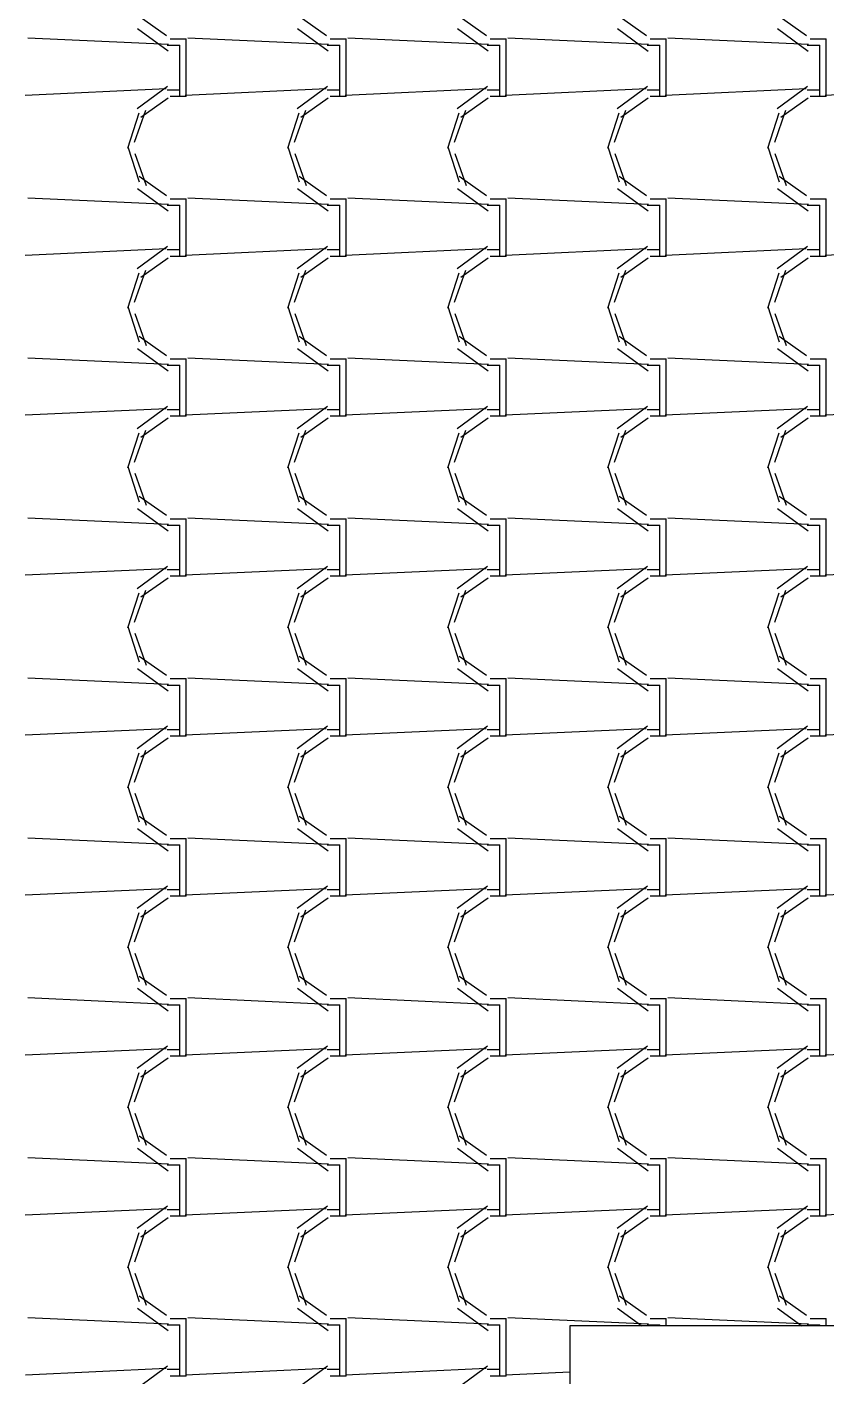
# Model space of a CAD drawing. Header units: millimetres. Extents: x -336 to -33, y -135 to 770.
# Drawn here: x -306.076 to -304.576, y 719.007 to 721.539 of the extents above; entities that cross this region are included whole.
import ezdxf

# ---------------------------------------------------------------- set-up
doc = ezdxf.new("R2010")
doc.units = ezdxf.units.MM
doc.header["$LTSCALE"] = 50
doc.header["$MEASUREMENT"] = 0
doc.layers.add('-HIDRO', color=8, linetype='CONTINUOUS')

msp = doc.modelspace()

# ---------------------------------------------------------------- linework, layer by layer
at = {"layer": '-HIDRO', "linetype": 'Continuous'}
for p, q in [((-305.8656, 721.5592), (-305.8146, 721.5232)), ((-305.5656, 721.5592), (-305.5146, 721.5232)), ((-305.2656, 721.5592), (-305.2146, 721.5232)), ((-304.9656, 721.5592), (-304.9146, 721.5232)), ((-304.6656, 721.5592), (-304.6146, 721.5232)), ((-305.8686, 721.5361), (-305.8116, 721.4941)), ((-305.5686, 721.5361), (-305.5116, 721.4941)), ((-305.2686, 721.5361), (-305.2116, 721.4941)), ((-304.9686, 721.536), (-304.9116, 721.494)), ((-304.6686, 721.536), (-304.6116, 721.494)), ((-305.8106, 721.506), (-306.0746, 721.518)), ((-305.8134, 721.5049), (-305.7894, 721.5049)), ((-305.8074, 721.5169), (-305.7774, 721.5169)), ((-305.7894, 721.4209), (-305.7894, 721.5049)), ((-305.7774, 721.4209), (-305.7774, 721.5169)), ((-305.5106, 721.506), (-305.7746, 721.518)), ((-305.5134, 721.5049), (-305.4894, 721.5049)), ((-305.5074, 721.5169), (-305.4774, 721.5169)), ((-305.4894, 721.4209), (-305.4894, 721.5049)), ((-305.4774, 721.4209), (-305.4774, 721.5169)), ((-305.2106, 721.506), (-305.4746, 721.518)), ((-305.2134, 721.5049), (-305.1894, 721.5049)), ((-305.2074, 721.5169), (-305.1774, 721.5169)), ((-305.1894, 721.4209), (-305.1894, 721.5049)), ((-305.1774, 721.4209), (-305.1774, 721.5169)), ((-304.9106, 721.506), (-305.1746, 721.518)), ((-304.9134, 721.5049), (-304.8894, 721.5049)), ((-304.9074, 721.5169), (-304.8774, 721.5169)), ((-304.8894, 721.4209), (-304.8894, 721.5049)), ((-304.8774, 721.4209), (-304.8774, 721.5169)), ((-304.6106, 721.506), (-304.8746, 721.518)), ((-304.6134, 721.5049), (-304.5894, 721.5049)), ((-304.6074, 721.5169), (-304.5774, 721.5169)), ((-304.5894, 721.4209), (-304.5894, 721.5049)), ((-304.5774, 721.4209), (-304.5774, 721.5169)), ((-305.8126, 721.4275), (-305.8696, 721.3855)), ((-305.5126, 721.4275), (-305.5696, 721.3855)), ((-305.2126, 721.4275), (-305.2696, 721.3855)), ((-304.9126, 721.4275), (-304.9696, 721.3855)), ((-304.6126, 721.4275), (-304.6696, 721.3855)), ((-305.8152, 721.4228), (-306.0792, 721.4108)), ((-305.8115, 721.4054), (-305.8625, 721.3694)), ((-305.7894, 721.4209), (-305.8134, 721.4209)), ((-305.7774, 721.4089), (-305.8074, 721.4089)), ((-305.7894, 721.4089), (-305.7894, 721.4209)), ((-305.5152, 721.4228), (-305.7792, 721.4108)), ((-305.7774, 721.4089), (-305.7774, 721.4209)), ((-305.5115, 721.4054), (-305.5625, 721.3694)), ((-305.4894, 721.4209), (-305.5134, 721.4209)), ((-305.4774, 721.4089), (-305.5074, 721.4089)), ((-305.4894, 721.4089), (-305.4894, 721.4209)), ((-305.2152, 721.4228), (-305.4792, 721.4108)), ((-305.4774, 721.4089), (-305.4774, 721.4209)), ((-305.2115, 721.4054), (-305.2625, 721.3694)), ((-305.1894, 721.4209), (-305.2134, 721.4209)), ((-305.1774, 721.4089), (-305.2074, 721.4089)), ((-305.1894, 721.4089), (-305.1894, 721.4209)), ((-304.9152, 721.4228), (-305.1792, 721.4108)), ((-305.1774, 721.4089), (-305.1774, 721.4209)), ((-304.9115, 721.4054), (-304.9625, 721.3694)), ((-304.8894, 721.4209), (-304.9134, 721.4209)), ((-304.8774, 721.4089), (-304.9074, 721.4089)), ((-304.8894, 721.4089), (-304.8894, 721.4209)), ((-304.6152, 721.4228), (-304.8792, 721.4108)), ((-304.8774, 721.4089), (-304.8774, 721.4209)), ((-304.6115, 721.4054), (-304.6625, 721.3694)), ((-304.5894, 721.4209), (-304.6134, 721.4209)), ((-304.5774, 721.4089), (-304.6074, 721.4089)), ((-304.5894, 721.4089), (-304.5894, 721.4209)), ((-304.3152, 721.4228), (-304.5792, 721.4108)), ((-304.5774, 721.4089), (-304.5774, 721.4209)), ((-305.8666, 721.3774), (-305.8876, 721.3114)), ((-305.8538, 721.3824), (-305.8748, 721.3224)), ((-305.5666, 721.3774), (-305.5876, 721.3114)), ((-305.5538, 721.3824), (-305.5748, 721.3224)), ((-305.2666, 721.3774), (-305.2876, 721.3114)), ((-305.2538, 721.3824), (-305.2748, 721.3224)), ((-304.9666, 721.3774), (-304.9876, 721.3114)), ((-304.9538, 721.3824), (-304.9748, 721.3224)), ((-304.6666, 721.3774), (-304.6876, 721.3114)), ((-304.6537, 721.3824), (-304.6747, 721.3224)), ((-305.8869, 721.3146), (-305.8659, 721.2486)), ((-305.8737, 721.302), (-305.8527, 721.242)), ((-305.5868, 721.3146), (-305.5658, 721.2486)), ((-305.5737, 721.302), (-305.5527, 721.242)), ((-305.2868, 721.3146), (-305.2658, 721.2486)), ((-305.2737, 721.302), (-305.2527, 721.242)), ((-304.9868, 721.3146), (-304.9658, 721.2486)), ((-304.9737, 721.302), (-304.9527, 721.242)), ((-304.6868, 721.3146), (-304.6658, 721.2486)), ((-304.6737, 721.302), (-304.6527, 721.242)), ((-305.8656, 721.2592), (-305.8146, 721.2232)), ((-305.5656, 721.2592), (-305.5146, 721.2232)), ((-305.2656, 721.2592), (-305.2146, 721.2232)), ((-304.9656, 721.2592), (-304.9146, 721.2232)), ((-304.6656, 721.2592), (-304.6146, 721.2232)), ((-305.8686, 721.2361), (-305.8116, 721.1941)), ((-305.5686, 721.2361), (-305.5116, 721.1941)), ((-305.2686, 721.2361), (-305.2116, 721.1941)), ((-304.9686, 721.2361), (-304.9116, 721.1941)), ((-304.6686, 721.236), (-304.6116, 721.194)), ((-305.8106, 721.206), (-306.0746, 721.218)), ((-305.8134, 721.2049), (-305.7894, 721.2049)), ((-305.8074, 721.2169), (-305.7774, 721.2169)), ((-305.7894, 721.1209), (-305.7894, 721.2049)), ((-305.7774, 721.1209), (-305.7774, 721.2169)), ((-305.5106, 721.206), (-305.7746, 721.218)), ((-305.5134, 721.2049), (-305.4894, 721.2049)), ((-305.5074, 721.2169), (-305.4774, 721.2169)), ((-305.4894, 721.1209), (-305.4894, 721.2049)), ((-305.4774, 721.1209), (-305.4774, 721.2169)), ((-305.2106, 721.206), (-305.4746, 721.218)), ((-305.2134, 721.2049), (-305.1894, 721.2049)), ((-305.2074, 721.2169), (-305.1774, 721.2169)), ((-305.1894, 721.1209), (-305.1894, 721.2049)), ((-305.1774, 721.1209), (-305.1774, 721.2169)), ((-304.9106, 721.206), (-305.1746, 721.218)), ((-304.9134, 721.2049), (-304.8894, 721.2049)), ((-304.9074, 721.2169), (-304.8774, 721.2169)), ((-304.8894, 721.1209), (-304.8894, 721.2049)), ((-304.8774, 721.1209), (-304.8774, 721.2169)), ((-304.6106, 721.206), (-304.8746, 721.218)), ((-304.6134, 721.2049), (-304.5894, 721.2049)), ((-304.6074, 721.2169), (-304.5774, 721.2169)), ((-304.5894, 721.1209), (-304.5894, 721.2049)), ((-304.5774, 721.1209), (-304.5774, 721.2169)), ((-305.8152, 721.1228), (-306.0792, 721.1108)), ((-305.8126, 721.1275), (-305.8696, 721.0855)), ((-305.7894, 721.1209), (-305.8134, 721.1209)), ((-305.7894, 721.1089), (-305.7894, 721.1209)), ((-305.5152, 721.1228), (-305.7792, 721.1108)), ((-305.7774, 721.1089), (-305.7774, 721.1209)), ((-305.5126, 721.1275), (-305.5696, 721.0855)), ((-305.4894, 721.1209), (-305.5134, 721.1209)), ((-305.4894, 721.1089), (-305.4894, 721.1209)), ((-305.2152, 721.1228), (-305.4792, 721.1108)), ((-305.4774, 721.1089), (-305.4774, 721.1209)), ((-305.2126, 721.1275), (-305.2696, 721.0855)), ((-305.1894, 721.1209), (-305.2134, 721.1209)), ((-305.1894, 721.1089), (-305.1894, 721.1209)), ((-304.9152, 721.1228), (-305.1792, 721.1108)), ((-305.1774, 721.1089), (-305.1774, 721.1209)), ((-304.9126, 721.1275), (-304.9696, 721.0855)), ((-304.8894, 721.1209), (-304.9134, 721.1209)), ((-304.8894, 721.1089), (-304.8894, 721.1209)), ((-304.6152, 721.1228), (-304.8792, 721.1108)), ((-304.8774, 721.1089), (-304.8774, 721.1209)), ((-304.6126, 721.1275), (-304.6696, 721.0855)), ((-304.5894, 721.1209), (-304.6134, 721.1209)), ((-304.5894, 721.1089), (-304.5894, 721.1209)), ((-304.3152, 721.1228), (-304.5792, 721.1108)), ((-304.5774, 721.1089), (-304.5774, 721.1209)), ((-305.8115, 721.1054), (-305.8625, 721.0694)), ((-305.7774, 721.1089), (-305.8074, 721.1089)), ((-305.5115, 721.1054), (-305.5625, 721.0694)), ((-305.4774, 721.1089), (-305.5074, 721.1089)), ((-305.2115, 721.1054), (-305.2625, 721.0694)), ((-305.1774, 721.1089), (-305.2074, 721.1089)), ((-304.9115, 721.1054), (-304.9625, 721.0694)), ((-304.8774, 721.1089), (-304.9074, 721.1089)), ((-304.6115, 721.1054), (-304.6625, 721.0694)), ((-304.5774, 721.1089), (-304.6074, 721.1089)), ((-305.8666, 721.0774), (-305.8876, 721.0114)), ((-305.8538, 721.0824), (-305.8748, 721.0224)), ((-305.5666, 721.0774), (-305.5876, 721.0114)), ((-305.5538, 721.0824), (-305.5748, 721.0224)), ((-305.2666, 721.0774), (-305.2876, 721.0114)), ((-305.2538, 721.0824), (-305.2748, 721.0224)), ((-304.9666, 721.0774), (-304.9876, 721.0114)), ((-304.9538, 721.0824), (-304.9748, 721.0224)), ((-304.6666, 721.0774), (-304.6876, 721.0114)), ((-304.6537, 721.0824), (-304.6747, 721.0224)), ((-305.8869, 721.0146), (-305.8659, 720.9486)), ((-305.8737, 721.002), (-305.8527, 720.942)), ((-305.5868, 721.0146), (-305.5658, 720.9486)), ((-305.5737, 721.002), (-305.5527, 720.942)), ((-305.2868, 721.0146), (-305.2658, 720.9486)), ((-305.2737, 721.002), (-305.2527, 720.942)), ((-304.9868, 721.0146), (-304.9658, 720.9486)), ((-304.9737, 721.002), (-304.9527, 720.942)), ((-304.6868, 721.0146), (-304.6658, 720.9486)), ((-304.6737, 721.002), (-304.6527, 720.942)), ((-305.8656, 720.9592), (-305.8146, 720.9232)), ((-305.5656, 720.9592), (-305.5146, 720.9232)), ((-305.2656, 720.9592), (-305.2146, 720.9232)), ((-304.9656, 720.9592), (-304.9146, 720.9232)), ((-304.6656, 720.9592), (-304.6146, 720.9232)), ((-305.8106, 720.906), (-306.0746, 720.918)), ((-305.8686, 720.9361), (-305.8116, 720.8941)), ((-305.5106, 720.906), (-305.7746, 720.918)), ((-305.5686, 720.9361), (-305.5116, 720.8941)), ((-305.2106, 720.906), (-305.4746, 720.918)), ((-305.2686, 720.9361), (-305.2116, 720.8941)), ((-304.9106, 720.906), (-305.1746, 720.918)), ((-304.9686, 720.9361), (-304.9116, 720.8941)), ((-304.6106, 720.906), (-304.8746, 720.918)), ((-304.6686, 720.9361), (-304.6116, 720.8941)), ((-305.8134, 720.9049), (-305.7894, 720.9049)), ((-305.8074, 720.9169), (-305.7774, 720.9169)), ((-305.7894, 720.8209), (-305.7894, 720.9049)), ((-305.7774, 720.8209), (-305.7774, 720.9169)), ((-305.5134, 720.9049), (-305.4894, 720.9049)), ((-305.5074, 720.9169), (-305.4774, 720.9169)), ((-305.4894, 720.8209), (-305.4894, 720.9049)), ((-305.4774, 720.8209), (-305.4774, 720.9169)), ((-305.2134, 720.9049), (-305.1894, 720.9049)), ((-305.2074, 720.9169), (-305.1774, 720.9169)), ((-305.1894, 720.8209), (-305.1894, 720.9049)), ((-305.1774, 720.8209), (-305.1774, 720.9169)), ((-304.9134, 720.9049), (-304.8894, 720.9049)), ((-304.9074, 720.9169), (-304.8774, 720.9169)), ((-304.8894, 720.8209), (-304.8894, 720.9049)), ((-304.8774, 720.8209), (-304.8774, 720.9169)), ((-304.6134, 720.9049), (-304.5894, 720.9049)), ((-304.6074, 720.9169), (-304.5774, 720.9169)), ((-304.5894, 720.8209), (-304.5894, 720.9049)), ((-304.5774, 720.8209), (-304.5774, 720.9169)), ((-305.8152, 720.8228), (-306.0792, 720.8108)), ((-305.8126, 720.8275), (-305.8696, 720.7855)), ((-305.7894, 720.8209), (-305.8134, 720.8209)), ((-305.7894, 720.8089), (-305.7894, 720.8209)), ((-305.5152, 720.8228), (-305.7792, 720.8108)), ((-305.7774, 720.8089), (-305.7774, 720.8209)), ((-305.5126, 720.8275), (-305.5696, 720.7855)), ((-305.4894, 720.8209), (-305.5134, 720.8209)), ((-305.4894, 720.8089), (-305.4894, 720.8209)), ((-305.2152, 720.8228), (-305.4792, 720.8108)), ((-305.4774, 720.8089), (-305.4774, 720.8209)), ((-305.2126, 720.8275), (-305.2696, 720.7855)), ((-305.1894, 720.8209), (-305.2134, 720.8209)), ((-305.1894, 720.8089), (-305.1894, 720.8209)), ((-304.9152, 720.8228), (-305.1792, 720.8108)), ((-305.1774, 720.8089), (-305.1774, 720.8209)), ((-304.9126, 720.8275), (-304.9696, 720.7855)), ((-304.8894, 720.8209), (-304.9134, 720.8209)), ((-304.8894, 720.8089), (-304.8894, 720.8209)), ((-304.6152, 720.8228), (-304.8792, 720.8108)), ((-304.8774, 720.8089), (-304.8774, 720.8209)), ((-304.6126, 720.8275), (-304.6696, 720.7855)), ((-304.5894, 720.8209), (-304.6134, 720.8209)), ((-304.5894, 720.8089), (-304.5894, 720.8209)), ((-304.3152, 720.8228), (-304.5792, 720.8108)), ((-304.5774, 720.8089), (-304.5774, 720.8209)), ((-305.8115, 720.8054), (-305.8625, 720.7694)), ((-305.7774, 720.8089), (-305.8074, 720.8089)), ((-305.5115, 720.8054), (-305.5625, 720.7694)), ((-305.4774, 720.8089), (-305.5074, 720.8089)), ((-305.2115, 720.8054), (-305.2625, 720.7694)), ((-305.1774, 720.8089), (-305.2074, 720.8089)), ((-304.9115, 720.8054), (-304.9625, 720.7694)), ((-304.8774, 720.8089), (-304.9074, 720.8089)), ((-304.6115, 720.8054), (-304.6625, 720.7694)), ((-304.5774, 720.8089), (-304.6074, 720.8089)), ((-305.8666, 720.7774), (-305.8876, 720.7114)), ((-305.8538, 720.7824), (-305.8748, 720.7224)), ((-305.5666, 720.7774), (-305.5876, 720.7114)), ((-305.5538, 720.7824), (-305.5748, 720.7224)), ((-305.2666, 720.7774), (-305.2876, 720.7114)), ((-305.2538, 720.7824), (-305.2748, 720.7224)), ((-304.9666, 720.7774), (-304.9876, 720.7114)), ((-304.9538, 720.7824), (-304.9748, 720.7224)), ((-304.6666, 720.7774), (-304.6876, 720.7114)), ((-304.6537, 720.7824), (-304.6747, 720.7224)), ((-305.8869, 720.7146), (-305.8659, 720.6486)), ((-305.8737, 720.702), (-305.8527, 720.642)), ((-305.5868, 720.7146), (-305.5658, 720.6486)), ((-305.5737, 720.702), (-305.5527, 720.642)), ((-305.2868, 720.7146), (-305.2658, 720.6486)), ((-305.2737, 720.702), (-305.2527, 720.642)), ((-304.9868, 720.7146), (-304.9658, 720.6486)), ((-304.9737, 720.702), (-304.9527, 720.642)), ((-304.6868, 720.7146), (-304.6658, 720.6486)), ((-304.6737, 720.702), (-304.6527, 720.642)), ((-305.8656, 720.6592), (-305.8146, 720.6232)), ((-305.5656, 720.6592), (-305.5146, 720.6232)), ((-305.2656, 720.6592), (-305.2146, 720.6232)), ((-304.9656, 720.6592), (-304.9146, 720.6232)), ((-304.6656, 720.6592), (-304.6146, 720.6232)), ((-305.8106, 720.606), (-306.0746, 720.618)), ((-305.8686, 720.6361), (-305.8116, 720.5941)), ((-305.8074, 720.6169), (-305.7774, 720.6169)), ((-305.7774, 720.5209), (-305.7774, 720.6169)), ((-305.5106, 720.606), (-305.7746, 720.618)), ((-305.5686, 720.6361), (-305.5116, 720.5941)), ((-305.5074, 720.6169), (-305.4774, 720.6169)), ((-305.4774, 720.5209), (-305.4774, 720.6169)), ((-305.2106, 720.606), (-305.4746, 720.618)), ((-305.2686, 720.6361), (-305.2116, 720.5941)), ((-305.2074, 720.6169), (-305.1774, 720.6169)), ((-305.1774, 720.5209), (-305.1774, 720.6169)), ((-304.9106, 720.606), (-305.1746, 720.618)), ((-304.9686, 720.6361), (-304.9116, 720.5941)), ((-304.9074, 720.6169), (-304.8774, 720.6169)), ((-304.8774, 720.5209), (-304.8774, 720.6169)), ((-304.6106, 720.606), (-304.8746, 720.618)), ((-304.6686, 720.6361), (-304.6116, 720.5941)), ((-304.6074, 720.6169), (-304.5774, 720.6169)), ((-304.5774, 720.5209), (-304.5774, 720.6169)), ((-305.8134, 720.6049), (-305.7894, 720.6049)), ((-305.7894, 720.5209), (-305.7894, 720.6049)), ((-305.5134, 720.6049), (-305.4894, 720.6049)), ((-305.4894, 720.5209), (-305.4894, 720.6049)), ((-305.2134, 720.6049), (-305.1894, 720.6049)), ((-305.1894, 720.5209), (-305.1894, 720.6049)), ((-304.9134, 720.6049), (-304.8894, 720.6049)), ((-304.8894, 720.5209), (-304.8894, 720.6049)), ((-304.6134, 720.6049), (-304.5894, 720.6049)), ((-304.5894, 720.5209), (-304.5894, 720.6049)), ((-305.8152, 720.5228), (-306.0792, 720.5108)), ((-305.8126, 720.5275), (-305.8696, 720.4855)), ((-305.7894, 720.5209), (-305.8134, 720.5209)), ((-305.7894, 720.5089), (-305.7894, 720.5209)), ((-305.5152, 720.5228), (-305.7792, 720.5108)), ((-305.7774, 720.5089), (-305.7774, 720.5209)), ((-305.5126, 720.5275), (-305.5696, 720.4855)), ((-305.4894, 720.5209), (-305.5134, 720.5209)), ((-305.4894, 720.5089), (-305.4894, 720.5209)), ((-305.2152, 720.5228), (-305.4792, 720.5108)), ((-305.4774, 720.5089), (-305.4774, 720.5209)), ((-305.2126, 720.5275), (-305.2696, 720.4855)), ((-305.1894, 720.5209), (-305.2134, 720.5209)), ((-305.1894, 720.5089), (-305.1894, 720.5209)), ((-304.9152, 720.5228), (-305.1792, 720.5108)), ((-305.1774, 720.5089), (-305.1774, 720.5209)), ((-304.9126, 720.5275), (-304.9696, 720.4855)), ((-304.8894, 720.5209), (-304.9134, 720.5209)), ((-304.8894, 720.5089), (-304.8894, 720.5209)), ((-304.6152, 720.5228), (-304.8792, 720.5108)), ((-304.8774, 720.5089), (-304.8774, 720.5209)), ((-304.6126, 720.5275), (-304.6696, 720.4855)), ((-304.5894, 720.5209), (-304.6134, 720.5209)), ((-304.5894, 720.5089), (-304.5894, 720.5209)), ((-304.3152, 720.5228), (-304.5792, 720.5108)), ((-304.5774, 720.5089), (-304.5774, 720.5209)), ((-305.8115, 720.5054), (-305.8625, 720.4694)), ((-305.7774, 720.5089), (-305.8074, 720.5089)), ((-305.5115, 720.5054), (-305.5625, 720.4694)), ((-305.4774, 720.5089), (-305.5074, 720.5089)), ((-305.2115, 720.5054), (-305.2625, 720.4694)), ((-305.1774, 720.5089), (-305.2074, 720.5089)), ((-304.9115, 720.5054), (-304.9625, 720.4694)), ((-304.8774, 720.5089), (-304.9074, 720.5089)), ((-304.6115, 720.5054), (-304.6625, 720.4694)), ((-304.5774, 720.5089), (-304.6074, 720.5089)), ((-305.8666, 720.4774), (-305.8876, 720.4114)), ((-305.8538, 720.4824), (-305.8748, 720.4224)), ((-305.5666, 720.4774), (-305.5876, 720.4114)), ((-305.5538, 720.4824), (-305.5748, 720.4224)), ((-305.2666, 720.4774), (-305.2876, 720.4114)), ((-305.2538, 720.4824), (-305.2748, 720.4224)), ((-304.9666, 720.4774), (-304.9876, 720.4114)), ((-304.9538, 720.4824), (-304.9748, 720.4224)), ((-304.6666, 720.4774), (-304.6876, 720.4114)), ((-304.6537, 720.4824), (-304.6747, 720.4224)), ((-305.8869, 720.4146), (-305.8659, 720.3486)), ((-305.5868, 720.4146), (-305.5658, 720.3486)), ((-305.2868, 720.4146), (-305.2658, 720.3486)), ((-304.9868, 720.4146), (-304.9658, 720.3486)), ((-304.6868, 720.4146), (-304.6658, 720.3486)), ((-305.8737, 720.402), (-305.8527, 720.342)), ((-305.5737, 720.402), (-305.5527, 720.342)), ((-305.2737, 720.402), (-305.2527, 720.342)), ((-304.9737, 720.402), (-304.9527, 720.342)), ((-304.6737, 720.402), (-304.6527, 720.342)), ((-305.8686, 720.3361), (-305.8116, 720.2941)), ((-305.8656, 720.3592), (-305.8146, 720.3232)), ((-305.5686, 720.3361), (-305.5116, 720.2941)), ((-305.5656, 720.3592), (-305.5146, 720.3232)), ((-305.2686, 720.3361), (-305.2116, 720.2941)), ((-305.2656, 720.3592), (-305.2146, 720.3232)), ((-304.9686, 720.3361), (-304.9116, 720.2941)), ((-304.9656, 720.3592), (-304.9146, 720.3232)), ((-304.6686, 720.3361), (-304.6116, 720.2941)), ((-304.6656, 720.3592), (-304.6146, 720.3232)), ((-305.8106, 720.306), (-306.0746, 720.318)), ((-305.8074, 720.3169), (-305.7774, 720.3169)), ((-305.7774, 720.2209), (-305.7774, 720.3169)), ((-305.5106, 720.306), (-305.7746, 720.318)), ((-305.5074, 720.3169), (-305.4774, 720.3169)), ((-305.4774, 720.2209), (-305.4774, 720.3169)), ((-305.2106, 720.306), (-305.4746, 720.318)), ((-305.2074, 720.3169), (-305.1774, 720.3169)), ((-305.1774, 720.2209), (-305.1774, 720.3169)), ((-304.9106, 720.306), (-305.1746, 720.318)), ((-304.9074, 720.3169), (-304.8774, 720.3169)), ((-304.8774, 720.2209), (-304.8774, 720.3169)), ((-304.6106, 720.306), (-304.8746, 720.318)), ((-304.6074, 720.3169), (-304.5774, 720.3169)), ((-304.5774, 720.2209), (-304.5774, 720.3169)), ((-305.8134, 720.3049), (-305.7894, 720.3049)), ((-305.7894, 720.2209), (-305.7894, 720.3049)), ((-305.5134, 720.3049), (-305.4894, 720.3049)), ((-305.4894, 720.2209), (-305.4894, 720.3049)), ((-305.2134, 720.3049), (-305.1894, 720.3049)), ((-305.1894, 720.2209), (-305.1894, 720.3049)), ((-304.9134, 720.3049), (-304.8894, 720.3049)), ((-304.8894, 720.2209), (-304.8894, 720.3049)), ((-304.6134, 720.3049), (-304.5894, 720.3049)), ((-304.5894, 720.2209), (-304.5894, 720.3049)), ((-305.8152, 720.2228), (-306.0792, 720.2108)), ((-305.8126, 720.2275), (-305.8696, 720.1855)), ((-305.7894, 720.2209), (-305.8134, 720.2209)), ((-305.7774, 720.2089), (-305.8074, 720.2089)), ((-305.7894, 720.2089), (-305.7894, 720.2209)), ((-305.5152, 720.2228), (-305.7792, 720.2108)), ((-305.7774, 720.2089), (-305.7774, 720.2209)), ((-305.5126, 720.2275), (-305.5696, 720.1855)), ((-305.4894, 720.2209), (-305.5134, 720.2209)), ((-305.4774, 720.2089), (-305.5074, 720.2089)), ((-305.4894, 720.2089), (-305.4894, 720.2209)), ((-305.2152, 720.2228), (-305.4792, 720.2108)), ((-305.4774, 720.2089), (-305.4774, 720.2209)), ((-305.2126, 720.2275), (-305.2696, 720.1855)), ((-305.1894, 720.2209), (-305.2134, 720.2209)), ((-305.1774, 720.2089), (-305.2074, 720.2089)), ((-305.1894, 720.2089), (-305.1894, 720.2209)), ((-304.9152, 720.2228), (-305.1792, 720.2108)), ((-305.1774, 720.2089), (-305.1774, 720.2209)), ((-304.9126, 720.2275), (-304.9696, 720.1855)), ((-304.8894, 720.2209), (-304.9134, 720.2209)), ((-304.8774, 720.2089), (-304.9074, 720.2089)), ((-304.8894, 720.2089), (-304.8894, 720.2209)), ((-304.6152, 720.2228), (-304.8792, 720.2108)), ((-304.8774, 720.2089), (-304.8774, 720.2209)), ((-304.6126, 720.2275), (-304.6696, 720.1855)), ((-304.5894, 720.2209), (-304.6134, 720.2209)), ((-304.5774, 720.2089), (-304.6074, 720.2089)), ((-304.5894, 720.2089), (-304.5894, 720.2209)), ((-304.3152, 720.2228), (-304.5792, 720.2108)), ((-304.5774, 720.2089), (-304.5774, 720.2209)), ((-305.8115, 720.2054), (-305.8625, 720.1694)), ((-305.5115, 720.2054), (-305.5625, 720.1694)), ((-305.2115, 720.2054), (-305.2625, 720.1694)), ((-304.9115, 720.2054), (-304.9625, 720.1694)), ((-304.6115, 720.2054), (-304.6625, 720.1694)), ((-305.8666, 720.1774), (-305.8876, 720.1114)), ((-305.8538, 720.1824), (-305.8748, 720.1224)), ((-305.5666, 720.1774), (-305.5876, 720.1114)), ((-305.5538, 720.1824), (-305.5748, 720.1224)), ((-305.2666, 720.1774), (-305.2876, 720.1114)), ((-305.2538, 720.1824), (-305.2748, 720.1224)), ((-304.9666, 720.1774), (-304.9876, 720.1114)), ((-304.9538, 720.1824), (-304.9748, 720.1224)), ((-304.6666, 720.1774), (-304.6876, 720.1114)), ((-304.6537, 720.1824), (-304.6747, 720.1224)), ((-305.8869, 720.1146), (-305.8659, 720.0486)), ((-305.5868, 720.1146), (-305.5658, 720.0486)), ((-305.2868, 720.1146), (-305.2658, 720.0486)), ((-304.9868, 720.1146), (-304.9658, 720.0486)), ((-304.6868, 720.1146), (-304.6658, 720.0486)), ((-305.8737, 720.102), (-305.8527, 720.042)), ((-305.5737, 720.102), (-305.5527, 720.042)), ((-305.2737, 720.102), (-305.2527, 720.042)), ((-304.9737, 720.102), (-304.9527, 720.042)), ((-304.6737, 720.102), (-304.6527, 720.042)), ((-305.8656, 720.0592), (-305.8146, 720.0232)), ((-305.5656, 720.0592), (-305.5146, 720.0232)), ((-305.2656, 720.0592), (-305.2146, 720.0232)), ((-304.9656, 720.0592), (-304.9146, 720.0232)), ((-304.6656, 720.0592), (-304.6146, 720.0232)), ((-305.8686, 720.0361), (-305.8116, 719.9941)), ((-305.5686, 720.0361), (-305.5116, 719.9941)), ((-305.2686, 720.0361), (-305.2116, 719.9941)), ((-304.9686, 720.0361), (-304.9116, 719.9941)), ((-304.6686, 720.0361), (-304.6116, 719.9941)), ((-305.8106, 720.006), (-306.0746, 720.018)), ((-305.8074, 720.0169), (-305.7774, 720.0169)), ((-305.7774, 719.9209), (-305.7774, 720.0169)), ((-305.5106, 720.006), (-305.7746, 720.018)), ((-305.5074, 720.0169), (-305.4774, 720.0169)), ((-305.4774, 719.9209), (-305.4774, 720.0169)), ((-305.2106, 720.006), (-305.4746, 720.018)), ((-305.2074, 720.0169), (-305.1774, 720.0169)), ((-305.1774, 719.9209), (-305.1774, 720.0169)), ((-304.9106, 720.006), (-305.1746, 720.018)), ((-304.9074, 720.0169), (-304.8774, 720.0169)), ((-304.8774, 719.9209), (-304.8774, 720.0169)), ((-304.6106, 720.006), (-304.8746, 720.018)), ((-304.6074, 720.0169), (-304.5774, 720.0169)), ((-304.5774, 719.9209), (-304.5774, 720.0169)), ((-305.8134, 720.0049), (-305.7894, 720.0049)), ((-305.7894, 719.9209), (-305.7894, 720.0049)), ((-305.5134, 720.0049), (-305.4894, 720.0049)), ((-305.4894, 719.9209), (-305.4894, 720.0049)), ((-305.2134, 720.0049), (-305.1894, 720.0049)), ((-305.1894, 719.9209), (-305.1894, 720.0049)), ((-304.9134, 720.0049), (-304.8894, 720.0049)), ((-304.8894, 719.9209), (-304.8894, 720.0049)), ((-304.6134, 720.0049), (-304.5894, 720.0049)), ((-304.5894, 719.9209), (-304.5894, 720.0049)), ((-305.8152, 719.9228), (-306.0792, 719.9108)), ((-305.8126, 719.9275), (-305.8696, 719.8855)), ((-305.8115, 719.9054), (-305.8625, 719.8694)), ((-305.7894, 719.9209), (-305.8134, 719.9209)), ((-305.7774, 719.9089), (-305.8074, 719.9089)), ((-305.7894, 719.9089), (-305.7894, 719.9209)), ((-305.5152, 719.9228), (-305.7792, 719.9108)), ((-305.7774, 719.9089), (-305.7774, 719.9209)), ((-305.5126, 719.9275), (-305.5696, 719.8855)), ((-305.5115, 719.9054), (-305.5625, 719.8694)), ((-305.4894, 719.9209), (-305.5134, 719.9209)), ((-305.4774, 719.9089), (-305.5074, 719.9089)), ((-305.4894, 719.9089), (-305.4894, 719.9209)), ((-305.2152, 719.9228), (-305.4792, 719.9108)), ((-305.4774, 719.9089), (-305.4774, 719.9209)), ((-305.2126, 719.9275), (-305.2696, 719.8855)), ((-305.2115, 719.9054), (-305.2625, 719.8694)), ((-305.1894, 719.9209), (-305.2134, 719.9209)), ((-305.1774, 719.9089), (-305.2074, 719.9089)), ((-305.1894, 719.9089), (-305.1894, 719.9209)), ((-304.9152, 719.9228), (-305.1792, 719.9108)), ((-305.1774, 719.9089), (-305.1774, 719.9209)), ((-304.9126, 719.9275), (-304.9696, 719.8855)), ((-304.9115, 719.9054), (-304.9625, 719.8694)), ((-304.8894, 719.9209), (-304.9134, 719.9209)), ((-304.8774, 719.9089), (-304.9074, 719.9089)), ((-304.8894, 719.9089), (-304.8894, 719.9209)), ((-304.6152, 719.9228), (-304.8792, 719.9108)), ((-304.8774, 719.9089), (-304.8774, 719.9209)), ((-304.6126, 719.9275), (-304.6696, 719.8855)), ((-304.6115, 719.9054), (-304.6625, 719.8694)), ((-304.5894, 719.9209), (-304.6134, 719.9209)), ((-304.5774, 719.9089), (-304.6074, 719.9089)), ((-304.5894, 719.9089), (-304.5894, 719.9209)), ((-304.3152, 719.9228), (-304.5792, 719.9108)), ((-304.5774, 719.9089), (-304.5774, 719.9209)), ((-305.8538, 719.8824), (-305.8748, 719.8224)), ((-305.5538, 719.8824), (-305.5748, 719.8224)), ((-305.2538, 719.8824), (-305.2748, 719.8224)), ((-304.9538, 719.8824), (-304.9748, 719.8224)), ((-304.6537, 719.8825), (-304.6747, 719.8225)), ((-305.8666, 719.8774), (-305.8876, 719.8114)), ((-305.5666, 719.8774), (-305.5876, 719.8114)), ((-305.2666, 719.8774), (-305.2876, 719.8114)), ((-304.9666, 719.8774), (-304.9876, 719.8114)), ((-304.6666, 719.8774), (-304.6876, 719.8114)), ((-305.8869, 719.8146), (-305.8659, 719.7486)), ((-305.5868, 719.8146), (-305.5658, 719.7486)), ((-305.2868, 719.8146), (-305.2658, 719.7486)), ((-304.9868, 719.8146), (-304.9658, 719.7486)), ((-304.6868, 719.8146), (-304.6658, 719.7486)), ((-305.8737, 719.802), (-305.8527, 719.742)), ((-305.5737, 719.802), (-305.5527, 719.742)), ((-305.2737, 719.802), (-305.2527, 719.742)), ((-304.9737, 719.802), (-304.9527, 719.742)), ((-304.6737, 719.802), (-304.6527, 719.742)), ((-305.8656, 719.7592), (-305.8146, 719.7232)), ((-305.5656, 719.7592), (-305.5146, 719.7232)), ((-305.2656, 719.7592), (-305.2146, 719.7232)), ((-304.9656, 719.7592), (-304.9146, 719.7232)), ((-304.6656, 719.7592), (-304.6146, 719.7232)), ((-305.8686, 719.7361), (-305.8116, 719.6941)), ((-305.5686, 719.7361), (-305.5116, 719.6941)), ((-305.2686, 719.7361), (-305.2116, 719.6941)), ((-304.9686, 719.7361), (-304.9116, 719.6941)), ((-304.6686, 719.7361), (-304.6116, 719.6941)), ((-305.8106, 719.706), (-306.0746, 719.718)), ((-305.8134, 719.7049), (-305.7894, 719.7049)), ((-305.8074, 719.7169), (-305.7774, 719.7169)), ((-305.7894, 719.6209), (-305.7894, 719.7049)), ((-305.7774, 719.6209), (-305.7774, 719.7169)), ((-305.5106, 719.706), (-305.7746, 719.718)), ((-305.5134, 719.7049), (-305.4894, 719.7049)), ((-305.5074, 719.7169), (-305.4774, 719.7169)), ((-305.4894, 719.6209), (-305.4894, 719.7049)), ((-305.4774, 719.6209), (-305.4774, 719.7169)), ((-305.2106, 719.706), (-305.4746, 719.718)), ((-305.2134, 719.7049), (-305.1894, 719.7049)), ((-305.2074, 719.7169), (-305.1774, 719.7169)), ((-305.1894, 719.6209), (-305.1894, 719.7049)), ((-305.1774, 719.6209), (-305.1774, 719.7169)), ((-304.9106, 719.706), (-305.1746, 719.718)), ((-304.9134, 719.7049), (-304.8894, 719.7049)), ((-304.9074, 719.7169), (-304.8774, 719.7169)), ((-304.8894, 719.6209), (-304.8894, 719.7049)), ((-304.8774, 719.6209), (-304.8774, 719.7169)), ((-304.6106, 719.706), (-304.8746, 719.718)), ((-304.6134, 719.7049), (-304.5894, 719.7049)), ((-304.6074, 719.7169), (-304.5774, 719.7169)), ((-304.5894, 719.6209), (-304.5894, 719.7049)), ((-304.5774, 719.6209), (-304.5774, 719.7169)), ((-305.8126, 719.6275), (-305.8696, 719.5855)), ((-305.5126, 719.6275), (-305.5696, 719.5855)), ((-305.2126, 719.6275), (-305.2696, 719.5855)), ((-304.9126, 719.6275), (-304.9696, 719.5855)), ((-304.6126, 719.6275), (-304.6696, 719.5855)), ((-305.8152, 719.6228), (-306.0792, 719.6108)), ((-305.8115, 719.6054), (-305.8625, 719.5694)), ((-305.7894, 719.6209), (-305.8134, 719.6209)), ((-305.7774, 719.6089), (-305.8074, 719.6089)), ((-305.7894, 719.6089), (-305.7894, 719.6209)), ((-305.5152, 719.6228), (-305.7792, 719.6108)), ((-305.7774, 719.6089), (-305.7774, 719.6209)), ((-305.5115, 719.6054), (-305.5625, 719.5694)), ((-305.4894, 719.6209), (-305.5134, 719.6209)), ((-305.4774, 719.6089), (-305.5074, 719.6089)), ((-305.4894, 719.6089), (-305.4894, 719.6209)), ((-305.2152, 719.6228), (-305.4792, 719.6108)), ((-305.4774, 719.6089), (-305.4774, 719.6209)), ((-305.2115, 719.6054), (-305.2625, 719.5694)), ((-305.1894, 719.6209), (-305.2134, 719.6209)), ((-305.1774, 719.6089), (-305.2074, 719.6089)), ((-305.1894, 719.6089), (-305.1894, 719.6209)), ((-304.9152, 719.6228), (-305.1792, 719.6108)), ((-305.1774, 719.6089), (-305.1774, 719.6209)), ((-304.9115, 719.6054), (-304.9625, 719.5694)), ((-304.8894, 719.6209), (-304.9134, 719.6209)), ((-304.8774, 719.6089), (-304.9074, 719.6089)), ((-304.8894, 719.6089), (-304.8894, 719.6209)), ((-304.6152, 719.6228), (-304.8792, 719.6108)), ((-304.8774, 719.6089), (-304.8774, 719.6209)), ((-304.6115, 719.6054), (-304.6625, 719.5694)), ((-304.5894, 719.6209), (-304.6134, 719.6209)), ((-304.5774, 719.6089), (-304.6074, 719.6089)), ((-304.5894, 719.6089), (-304.5894, 719.6209)), ((-304.3152, 719.6228), (-304.5792, 719.6108)), ((-304.5774, 719.6089), (-304.5774, 719.6209)), ((-305.8666, 719.5774), (-305.8876, 719.5114)), ((-305.8538, 719.5824), (-305.8748, 719.5224)), ((-305.5666, 719.5774), (-305.5876, 719.5114)), ((-305.5538, 719.5824), (-305.5748, 719.5224)), ((-305.2666, 719.5774), (-305.2876, 719.5114)), ((-305.2538, 719.5824), (-305.2748, 719.5224)), ((-304.9666, 719.5774), (-304.9876, 719.5114)), ((-304.9538, 719.5824), (-304.9748, 719.5224)), ((-304.6666, 719.5774), (-304.6876, 719.5114)), ((-304.6537, 719.5825), (-304.6747, 719.5225)), ((-305.8869, 719.5146), (-305.8659, 719.4486)), ((-305.8737, 719.502), (-305.8527, 719.442)), ((-305.5868, 719.5146), (-305.5658, 719.4486)), ((-305.5737, 719.502), (-305.5527, 719.442)), ((-305.2868, 719.5146), (-305.2658, 719.4486)), ((-305.2737, 719.502), (-305.2527, 719.442)), ((-304.9868, 719.5146), (-304.9658, 719.4486)), ((-304.9737, 719.502), (-304.9527, 719.442)), ((-304.6868, 719.5146), (-304.6658, 719.4486)), ((-304.6737, 719.502), (-304.6527, 719.442)), ((-305.8656, 719.4592), (-305.8146, 719.4232)), ((-305.5656, 719.4592), (-305.5146, 719.4232)), ((-305.2656, 719.4592), (-305.2146, 719.4232)), ((-304.9656, 719.4592), (-304.9146, 719.4232)), ((-304.6656, 719.4592), (-304.6146, 719.4232)), ((-305.8686, 719.4361), (-305.8116, 719.3941)), ((-305.5686, 719.4361), (-305.5116, 719.3941)), ((-305.2686, 719.4361), (-305.2116, 719.3941)), ((-304.9686, 719.4361), (-304.9116, 719.3941)), ((-304.6686, 719.4361), (-304.6116, 719.3941)), ((-305.8106, 719.406), (-306.0746, 719.418)), ((-305.8134, 719.4049), (-305.7894, 719.4049)), ((-305.8074, 719.4169), (-305.7774, 719.4169)), ((-305.7894, 719.3209), (-305.7894, 719.4049)), ((-305.7774, 719.3209), (-305.7774, 719.4169)), ((-305.5106, 719.406), (-305.7746, 719.418)), ((-305.5134, 719.4049), (-305.4894, 719.4049)), ((-305.5074, 719.4169), (-305.4774, 719.4169)), ((-305.4894, 719.3209), (-305.4894, 719.4049)), ((-305.4774, 719.3209), (-305.4774, 719.4169)), ((-305.2106, 719.406), (-305.4746, 719.418)), ((-305.2134, 719.4049), (-305.1894, 719.4049)), ((-305.2074, 719.4169), (-305.1774, 719.4169)), ((-305.1894, 719.3209), (-305.1894, 719.4049)), ((-305.1774, 719.3209), (-305.1774, 719.4169)), ((-304.9106, 719.406), (-305.1746, 719.418)), ((-304.9134, 719.4049), (-304.8894, 719.4049)), ((-304.9074, 719.4169), (-304.8774, 719.4169)), ((-304.8894, 719.3209), (-304.8894, 719.4049)), ((-304.8774, 719.3209), (-304.8774, 719.4169)), ((-304.6106, 719.406), (-304.8746, 719.418)), ((-304.6134, 719.4049), (-304.5894, 719.4049)), ((-304.6074, 719.4169), (-304.5774, 719.4169)), ((-304.5894, 719.3209), (-304.5894, 719.4049)), ((-304.5774, 719.3209), (-304.5774, 719.4169)), ((-305.8152, 719.3228), (-306.0792, 719.3108)), ((-305.8126, 719.3275), (-305.8696, 719.2855)), ((-305.5152, 719.3228), (-305.7792, 719.3108)), ((-305.5126, 719.3275), (-305.5696, 719.2855)), ((-305.2152, 719.3228), (-305.4792, 719.3108)), ((-305.2126, 719.3275), (-305.2696, 719.2855)), ((-304.9152, 719.3228), (-305.1792, 719.3108)), ((-304.9126, 719.3275), (-304.9696, 719.2855)), ((-304.6152, 719.3228), (-304.8792, 719.3108)), ((-304.6126, 719.3275), (-304.6696, 719.2855)), ((-304.3152, 719.3228), (-304.5792, 719.3108)), ((-305.8115, 719.3054), (-305.8625, 719.2694)), ((-305.7894, 719.3209), (-305.8134, 719.3209)), ((-305.7774, 719.3089), (-305.8074, 719.3089)), ((-305.7894, 719.3089), (-305.7894, 719.3209)), ((-305.7774, 719.3089), (-305.7774, 719.3209)), ((-305.5115, 719.3054), (-305.5625, 719.2694)), ((-305.4894, 719.3209), (-305.5134, 719.3209)), ((-305.4774, 719.3089), (-305.5074, 719.3089)), ((-305.4894, 719.3089), (-305.4894, 719.3209)), ((-305.4774, 719.3089), (-305.4774, 719.3209)), ((-305.2115, 719.3054), (-305.2625, 719.2694)), ((-305.1894, 719.3209), (-305.2134, 719.3209)), ((-305.1774, 719.3089), (-305.2074, 719.3089)), ((-305.1894, 719.3089), (-305.1894, 719.3209)), ((-305.1774, 719.3089), (-305.1774, 719.3209)), ((-304.9115, 719.3054), (-304.9625, 719.2694)), ((-304.8894, 719.3209), (-304.9134, 719.3209)), ((-304.8774, 719.3089), (-304.9074, 719.3089)), ((-304.8894, 719.3089), (-304.8894, 719.3209)), ((-304.8774, 719.3089), (-304.8774, 719.3209)), ((-304.6115, 719.3054), (-304.6625, 719.2694)), ((-304.5894, 719.3209), (-304.6134, 719.3209)), ((-304.5774, 719.3089), (-304.6074, 719.3089)), ((-304.5894, 719.3089), (-304.5894, 719.3209)), ((-304.5774, 719.3089), (-304.5774, 719.3209)), ((-305.8666, 719.2774), (-305.8876, 719.2114)), ((-305.8537, 719.2824), (-305.8747, 719.2224)), ((-305.5666, 719.2774), (-305.5876, 719.2114)), ((-305.5537, 719.2824), (-305.5747, 719.2224)), ((-305.2666, 719.2774), (-305.2876, 719.2114)), ((-305.2537, 719.2824), (-305.2747, 719.2224)), ((-304.9666, 719.2774), (-304.9876, 719.2114)), ((-304.9537, 719.2824), (-304.9747, 719.2224)), ((-304.6666, 719.2774), (-304.6876, 719.2114)), ((-304.6537, 719.2825), (-304.6747, 719.2225)), ((-305.8869, 719.2146), (-305.8659, 719.1486)), ((-305.8737, 719.202), (-305.8527, 719.142)), ((-305.5868, 719.2146), (-305.5658, 719.1486)), ((-305.5737, 719.202), (-305.5527, 719.142)), ((-305.2868, 719.2146), (-305.2658, 719.1486)), ((-305.2737, 719.202), (-305.2527, 719.142)), ((-304.9868, 719.2146), (-304.9658, 719.1486)), ((-304.9737, 719.202), (-304.9527, 719.142)), ((-304.6868, 719.2146), (-304.6658, 719.1486)), ((-304.6737, 719.202), (-304.6527, 719.142)), ((-305.8656, 719.1592), (-305.8146, 719.1232)), ((-305.5656, 719.1592), (-305.5146, 719.1232)), ((-305.2656, 719.1592), (-305.2146, 719.1232)), ((-304.9656, 719.1592), (-304.9146, 719.1232)), ((-304.6656, 719.1592), (-304.6146, 719.1232)), ((-305.8686, 719.1361), (-305.8116, 719.0941)), ((-305.5686, 719.1361), (-305.5116, 719.0941)), ((-305.2686, 719.1361), (-305.2116, 719.0941)), ((-304.9686, 719.1361), (-304.9234, 719.1028)), ((-304.6686, 719.1361), (-304.6234, 719.1028)), ((-305.8106, 719.106), (-306.0746, 719.118)), ((-305.8134, 719.1049), (-305.7894, 719.1049)), ((-305.8074, 719.1169), (-305.7774, 719.1169)), ((-305.7894, 719.0209), (-305.7894, 719.1049)), ((-305.7774, 719.0209), (-305.7774, 719.1169)), ((-305.5106, 719.106), (-305.7746, 719.118)), ((-305.5134, 719.1049), (-305.4894, 719.1049)), ((-305.5074, 719.1169), (-305.4774, 719.1169)), ((-305.4894, 719.0209), (-305.4894, 719.1049)), ((-305.4774, 719.0209), (-305.4774, 719.1169)), ((-305.2106, 719.106), (-305.4746, 719.118)), ((-305.2134, 719.1049), (-305.1894, 719.1049)), ((-305.2074, 719.1169), (-305.1774, 719.1169)), ((-305.1894, 719.0209), (-305.1894, 719.1049)), ((-305.1774, 719.0209), (-305.1774, 719.1169)), ((-304.9106, 719.106), (-305.1746, 719.118)), ((-305.058, 719.1028), (-305.058, 712.4028)), ((-304.458, 719.1028), (-305.058, 719.1028)), ((-304.9134, 719.1049), (-304.8894, 719.1049)), ((-304.9074, 719.1169), (-304.8774, 719.1169)), ((-304.8894, 719.1028), (-304.8894, 719.1049)), ((-304.8774, 719.1028), (-304.8774, 719.1169)), ((-304.6106, 719.106), (-304.8746, 719.118)), ((-304.6134, 719.1049), (-304.5894, 719.1049)), ((-304.6074, 719.1169), (-304.5774, 719.1169)), ((-304.5894, 719.1028), (-304.5894, 719.1049)), ((-304.5774, 719.1028), (-304.5774, 719.1169)), ((-305.8151, 719.0228), (-306.0791, 719.0108)), ((-305.8126, 719.0275), (-305.8696, 718.9855)), ((-305.7894, 719.0209), (-305.8134, 719.0209)), ((-305.7894, 719.0089), (-305.7894, 719.0209)), ((-305.5151, 719.0228), (-305.7791, 719.0108)), ((-305.7774, 719.0089), (-305.7774, 719.0209)), ((-305.5126, 719.0275), (-305.5696, 718.9855)), ((-305.4894, 719.0209), (-305.5134, 719.0209)), ((-305.4894, 719.0089), (-305.4894, 719.0209)), ((-305.2151, 719.0228), (-305.4791, 719.0108)), ((-305.4774, 719.0089), (-305.4774, 719.0209)), ((-305.2126, 719.0275), (-305.2696, 718.9855)), ((-305.1894, 719.0209), (-305.2134, 719.0209)), ((-305.1894, 719.0089), (-305.1894, 719.0209)), ((-305.1774, 719.0089), (-305.1774, 719.0209)), ((-305.7774, 719.0089), (-305.8074, 719.0089)), ((-305.4774, 719.0089), (-305.5074, 719.0089)), ((-305.1774, 719.0089), (-305.2074, 719.0089)), ((-305.058, 719.0163), (-305.1791, 719.0108))]:
    msp.add_line(p, q, dxfattribs=at)

doc.saveas('drawing.dxf')
